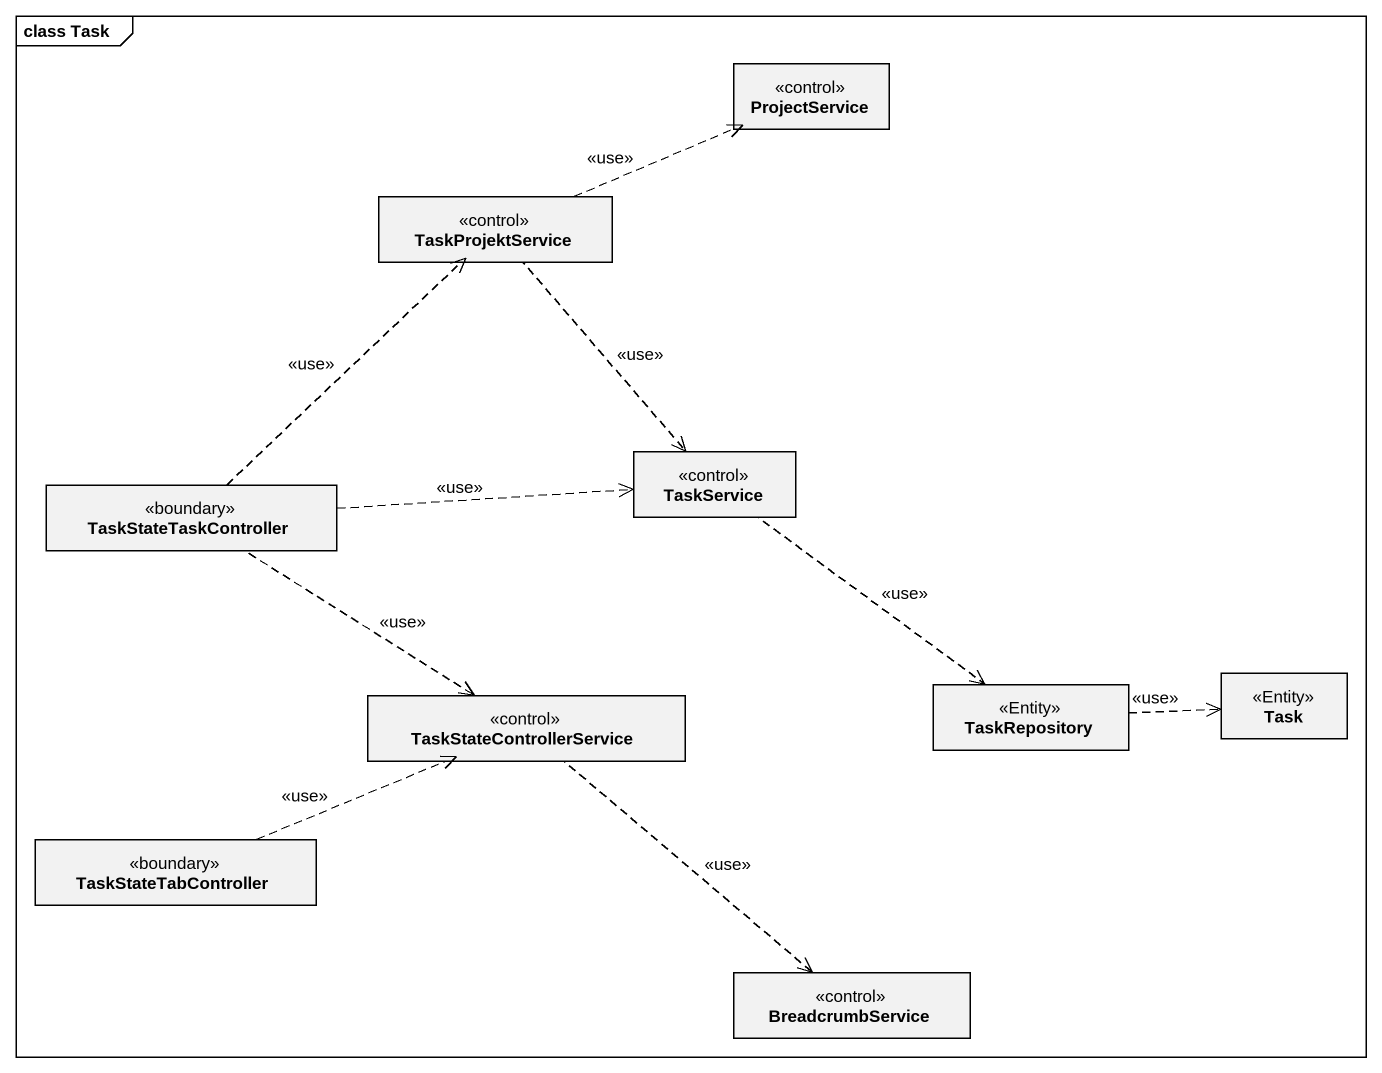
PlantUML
@startuml
mainframe class Task
hide circle
hide empty members
class ProjectService <<control>>
class TaskProjektService <<control>>
class TaskStateTaskController <<boundary>>
class TaskService <<control>>
class TaskStateControllerService <<control>>
class TaskRepository <<Entity>>
class Task <<Entity>>
class TaskStateTabController <<boundary>>
class BreadcrumbService <<control>>
TaskProjektService .right.> ProjectService : <<use>>
TaskProjektService ..> TaskService : <<use>>
TaskStateTaskController .up.> TaskProjektService : <<use>>
TaskStateTaskController .right.> TaskService : <<use>>
TaskStateTaskController ..> TaskStateControllerService : <<use>>
TaskService ..> TaskRepository : <<use>>
TaskStateControllerService ..> BreadcrumbService : <<use>>
TaskRepository .right.> Task : <<use>>
TaskStateTabController .right.> TaskStateControllerService : <<use>>
@enduml
